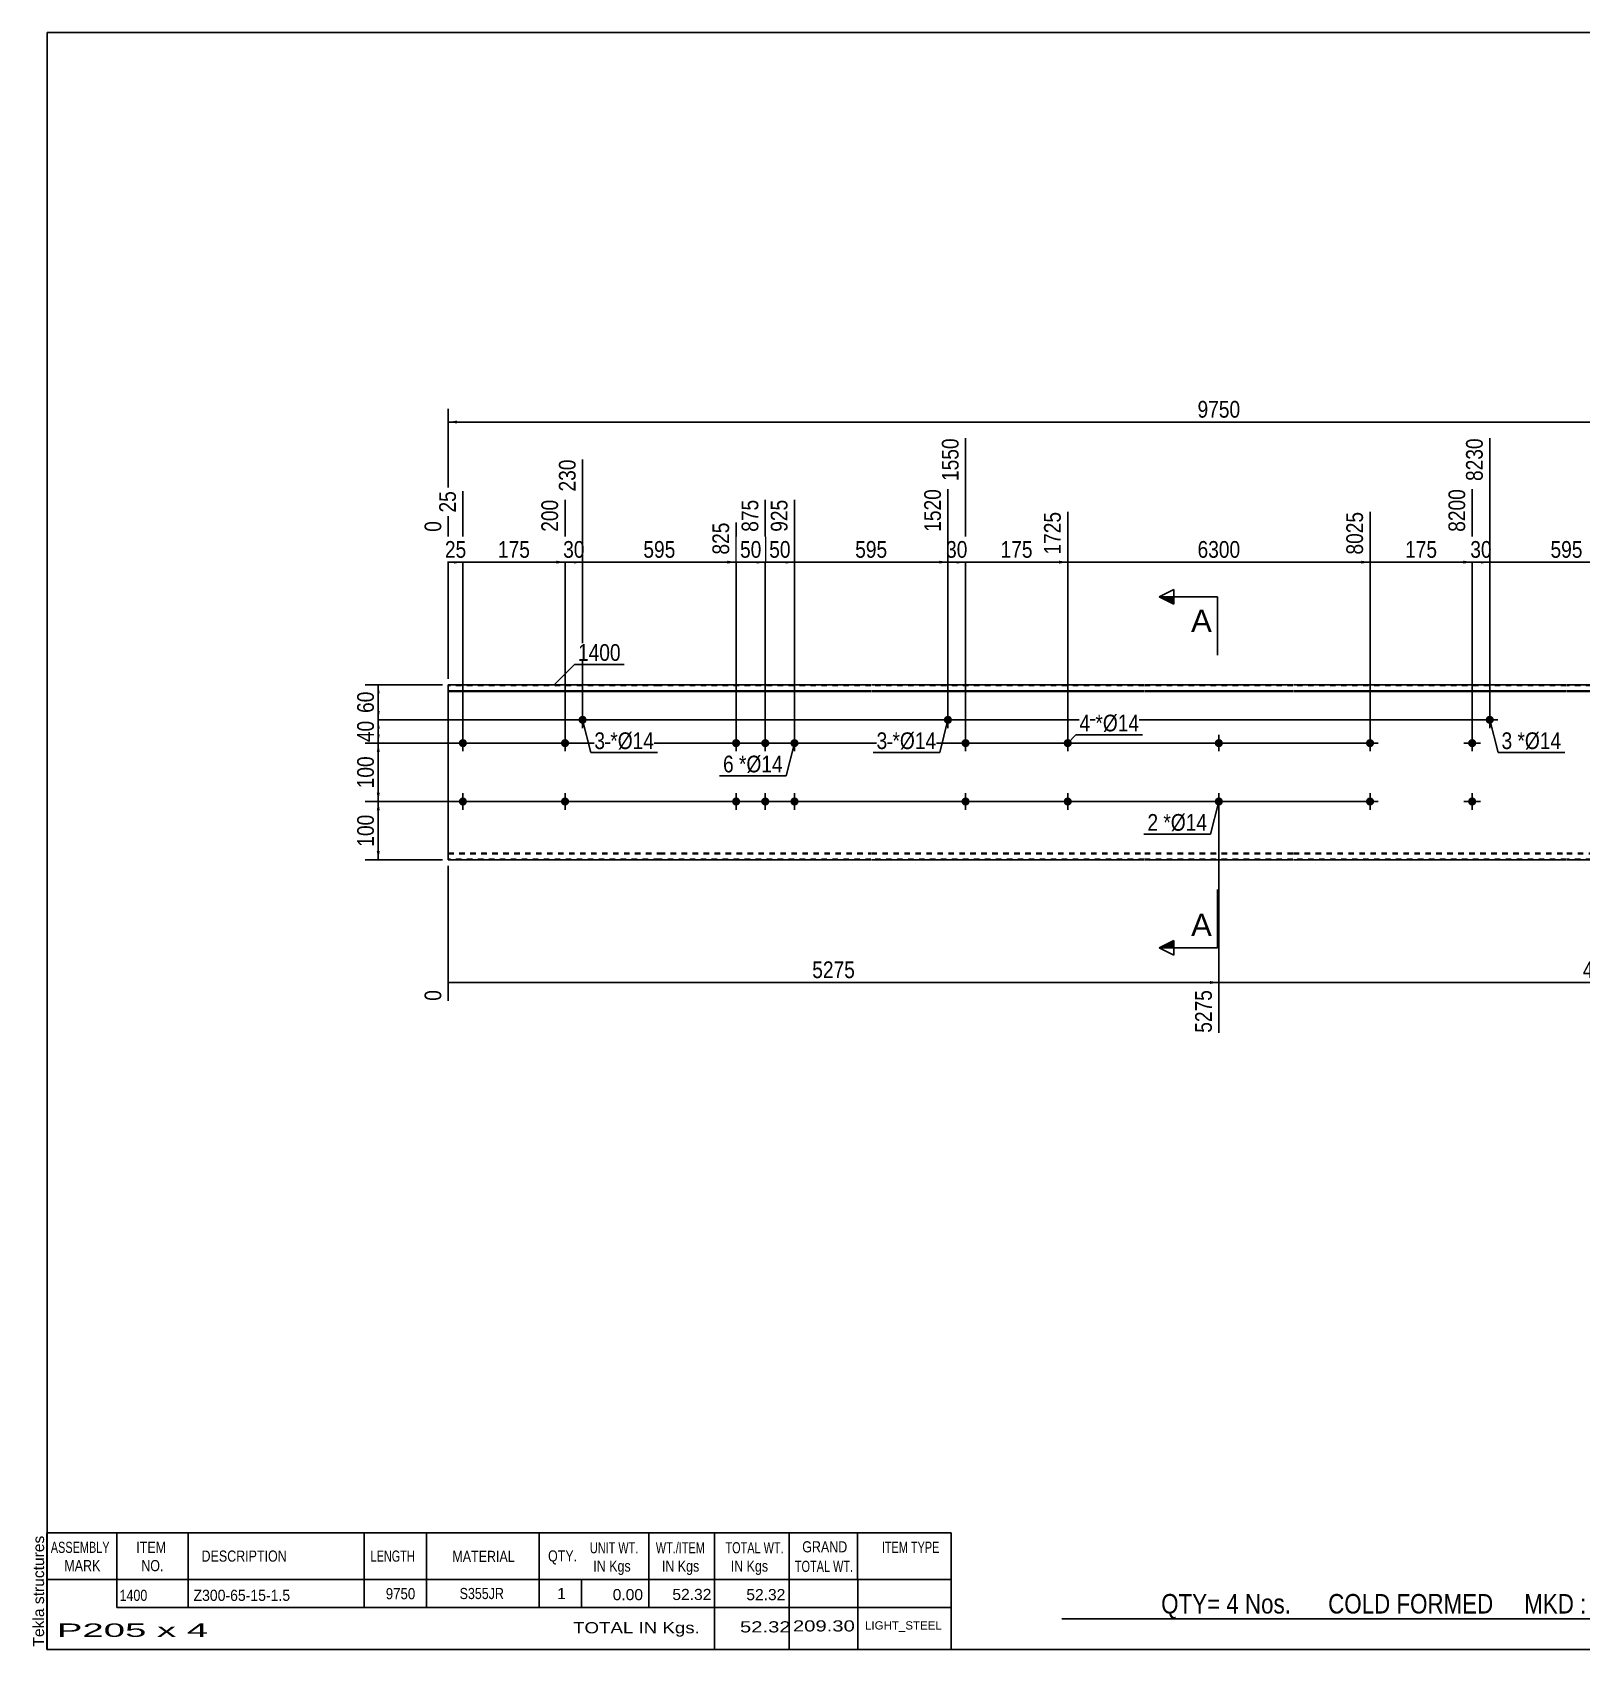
# Model space of a CAD drawing. Header units: millimetres. Extents: x -71 to 331, y -150 to 127.
# Drawn here: x -71.3 to 194.2, y -150.3 to 126.8 of the extents above; entities that cross this region are included whole.
import ezdxf

# ---------------------------------------------------------------- set-up
doc = ezdxf.new("R2010")
doc.units = ezdxf.units.MM
doc.linetypes.add('DXK_LINE_DOT1', pattern=[1.8814, 0.9407, -0.9407])
doc.styles.add('Arial', font='ARIAL.TTF', dxfattribs={"height": 0.2})
doc.styles.add('Arial Narrow', font='ARIALN.TTF', dxfattribs={"height": 0.2})

# ---------------------------------------------------------------- blocks, each defined once
blk = doc.blocks.new('Unknown-629092349-2026')
at = {"color": 5, "linetype": 'Continuous'}
for p, q in [((331.25, 126.75), (-68.75, 126.75)), ((-68.75, 126.75), (-68.75, -150.25)), ((331.25, -150.25), (331.25, 126.75)), ((-68.75, -150.25), (331.25, -150.25))]:
    blk.add_line(p, q, dxfattribs=at)
at = {"color": 174, "linetype": 'Continuous', "style": 'Arial'}
blk.add_text('Tekla structures', height=1.9102, rotation=90, dxfattribs=at).set_placement((-69.25, -149.75))
blk = doc.blocks.new('Bolt-629092349-1223 - 1203')
at = {"linetype": 'Continuous'}
blk.add_hatch(color=3, dxfattribs=at).paths.add_polyline_path([(84.9, 8.99, -1), (86.3, 8.99, -1)])
at = {"color": 3, "linetype": 'Continuous'}
for p, q in [((84.2, 8.99), (87, 8.99)), ((85.6, 7.59), (85.6, 10.39))]:
    blk.add_line(p, q, dxfattribs=at)
blk = doc.blocks.new('Part-629092349-1218 - 1203')
at = {"color": 2, "linetype": 'Continuous'}
for p, q in [((0, -15), (0, 15)), ((36.11, 15), (0, 15)), ((0, 13.94), (36.11, 13.94)), ((72.4, 15), (36.21, 15)), ((36.21, 13.94), (72.4, 13.94)), ((119.21, 15), (72.5, 15)), ((72.5, 13.94), (119.21, 13.94)), ((144.71, 15), (119.31, 15)), ((119.31, 13.94), (144.71, 13.94)), ((191.52, 15), (144.81, 15)), ((144.81, 13.94), (191.52, 13.94)), ((227.81, 15), (191.62, 15)), ((191.62, 13.94), (227.81, 13.94)), ((264.03, 15), (227.91, 15)), ((227.91, 13.94), (264.03, 13.94)), ((264.03, 15), (264.03, -15)), ((0, 13.83), (36.11, 13.83)), ((36.21, 13.83), (72.4, 13.83)), ((72.5, 13.83), (119.21, 13.83)), ((119.31, 13.83), (144.71, 13.83)), ((144.81, 13.83), (191.52, 13.83)), ((191.62, 13.83), (227.81, 13.83)), ((227.91, 13.83), (264.03, 13.83)), ((36.11, -15), (0, -15)), ((72.4, -15), (36.21, -15)), ((119.21, -15), (72.5, -15)), ((144.71, -15), (119.31, -15)), ((191.52, -15), (144.81, -15)), ((227.81, -15), (191.62, -15)), ((264.03, -15), (227.91, -15))]:
    blk.add_line(p, q, dxfattribs=at)
at = {"color": 7, "linetype": 'DXK_LINE_DOT1'}
for p, q in [((36.11, 14.85), (0, 14.85)), ((72.4, 14.85), (36.21, 14.85)), ((119.21, 14.85), (72.5, 14.85)), ((144.71, 14.85), (119.31, 14.85)), ((191.52, 14.85), (144.81, 14.85)), ((227.81, 14.85), (191.62, 14.85)), ((264.03, 14.85), (227.91, 14.85)), ((0, -13.83), (36.11, -13.83)), ((36.21, -13.83), (72.4, -13.83)), ((72.5, -13.83), (119.21, -13.83)), ((119.31, -13.83), (144.71, -13.83)), ((144.81, -13.83), (191.52, -13.83)), ((191.62, -13.83), (227.81, -13.83)), ((227.91, -13.83), (264.03, -13.83)), ((0, -13.94), (36.11, -13.94)), ((36.11, -14.85), (0, -14.85)), ((36.21, -13.94), (72.4, -13.94)), ((72.4, -14.85), (36.21, -14.85)), ((72.5, -13.94), (119.21, -13.94)), ((119.21, -14.85), (72.5, -14.85)), ((119.31, -13.94), (144.71, -13.94)), ((144.71, -14.85), (119.31, -14.85)), ((144.81, -13.94), (191.52, -13.94)), ((191.52, -14.85), (144.81, -14.85)), ((191.62, -13.94), (227.81, -13.94)), ((227.81, -14.85), (191.62, -14.85)), ((227.91, -13.94), (264.03, -13.94)), ((264.03, -14.85), (227.91, -14.85))]:
    blk.add_line(p, q, dxfattribs=at)
blk = doc.blocks.new('Bolt-629092349-1219 - 1203')
at = {"linetype": 'Continuous'}
for points in [[(48.61, 5, -1), (50.01, 5, -1)], [(53.61, 5, -1), (55.01, 5, -1)], [(58.61, 5, -1), (60.01, 5, -1)], [(48.61, -5, -1), (50.01, -5, -1)], [(53.61, -5, -1), (55.01, -5, -1)], [(58.61, -5, -1), (60.01, -5, -1)]]:
    blk.add_hatch(color=3, dxfattribs=at).paths.add_polyline_path(points)
at = {"color": 3, "linetype": 'Continuous'}
for p, q in [((49.31, 3.6), (49.31, 6.4)), ((54.31, 3.6), (54.31, 6.4)), ((59.31, 3.6), (59.31, 6.4)), ((47.91, 5), (50.71, 5)), ((52.91, 5), (55.71, 5)), ((57.91, 5), (60.71, 5)), ((47.91, -5), (50.71, -5)), ((49.31, -6.4), (49.31, -3.6)), ((52.91, -5), (55.71, -5)), ((54.31, -6.4), (54.31, -3.6)), ((57.91, -5), (60.71, -5)), ((59.31, -6.4), (59.31, -3.6))]:
    blk.add_line(p, q, dxfattribs=at)
blk = doc.blocks.new('Bolt-629092349-1220 - 1203')
at = {"linetype": 'Continuous'}
blk.add_hatch(color=3, dxfattribs=at).paths.add_polyline_path([(22.31, 8.99, -1), (23.71, 8.99, -1)])
at = {"color": 3, "linetype": 'Continuous'}
for p, q in [((21.61, 8.99), (24.41, 8.99)), ((23.01, 7.59), (23.01, 10.39))]:
    blk.add_line(p, q, dxfattribs=at)
blk = doc.blocks.new('Bolt-629092349-1221 - 1203')
at = {"linetype": 'Continuous'}
blk.add_hatch(color=3, dxfattribs=at).paths.add_polyline_path([(19.3, 5, -1), (20.7, 5, -1)])
at = {"color": 3, "linetype": 'Continuous'}
for p, q in [((20, 3.6), (20, 6.4)), ((18.6, 5), (21.4, 5))]:
    blk.add_line(p, q, dxfattribs=at)
blk = doc.blocks.new('Bolt-629092349-1222 - 1203')
at = {"linetype": 'Continuous'}
blk.add_hatch(color=3, dxfattribs=at).paths.add_polyline_path([(20.7, -5, -1), (19.3, -5, -1)])
at = {"color": 3, "linetype": 'Continuous'}
for p, q in [((21.4, -5), (18.6, -5)), ((20, -3.6), (20, -6.4))]:
    blk.add_line(p, q, dxfattribs=at)
blk = doc.blocks.new('Bolt-629092349-1224 - 1203')
at = {"linetype": 'Continuous'}
blk.add_hatch(color=3, dxfattribs=at).paths.add_polyline_path([(87.92, 5, -1), (89.32, 5, -1)])
at = {"color": 3, "linetype": 'Continuous'}
for p, q in [((88.62, 3.6), (88.62, 6.4)), ((87.22, 5), (90.02, 5))]:
    blk.add_line(p, q, dxfattribs=at)
blk = doc.blocks.new('Bolt-629092349-1225 - 1203')
at = {"linetype": 'Continuous'}
blk.add_hatch(color=3, dxfattribs=at).paths.add_polyline_path([(89.32, -5, -1), (87.92, -5, -1)])
at = {"color": 3, "linetype": 'Continuous'}
for p, q in [((90.02, -5), (87.22, -5)), ((88.62, -3.6), (88.62, -6.4))]:
    blk.add_line(p, q, dxfattribs=at)
blk = doc.blocks.new('Bolt-629092349-1226 - 1203')
at = {"linetype": 'Continuous'}
for points in [[(1.8, 5, -1), (3.2, 5, -1)], [(105.42, 5, -1), (106.82, 5, -1)]]:
    blk.add_hatch(color=3, dxfattribs=at).paths.add_polyline_path(points)
at = {"color": 3, "linetype": 'Continuous'}
for p, q in [((2.5, 3.6), (2.5, 6.4)), ((106.12, 3.6), (106.12, 6.4)), ((3.9, 5), (1.1, 5)), ((107.52, 5), (104.72, 5))]:
    blk.add_line(p, q, dxfattribs=at)
blk = doc.blocks.new('Bolt-629092349-1227 - 1203')
at = {"linetype": 'Continuous'}
for points in [[(1.8, -5, -1), (3.2, -5, -1)], [(105.42, -5, -1), (106.82, -5, -1)]]:
    blk.add_hatch(color=3, dxfattribs=at).paths.add_polyline_path(points)
at = {"color": 3, "linetype": 'Continuous'}
for p, q in [((3.9, -5), (1.1, -5)), ((2.5, -6.4), (2.5, -3.6)), ((107.52, -5), (104.72, -5)), ((106.12, -6.4), (106.12, -3.6))]:
    blk.add_line(p, q, dxfattribs=at)
blk = doc.blocks.new('Bolt-629092349-1229 - 1203')
at = {"linetype": 'Continuous'}
blk.add_hatch(color=3, dxfattribs=at).paths.add_polyline_path([(177.72, 8.99, -1), (179.12, 8.99, -1)])
at = {"color": 3, "linetype": 'Continuous'}
for p, q in [((177.02, 8.99), (179.82, 8.99)), ((178.42, 7.59), (178.42, 10.39))]:
    blk.add_line(p, q, dxfattribs=at)
blk = doc.blocks.new('Bolt-629092349-1230 - 1203')
at = {"linetype": 'Continuous'}
blk.add_hatch(color=3, dxfattribs=at).paths.add_polyline_path([(174.71, 5, -1), (176.11, 5, -1)])
at = {"color": 3, "linetype": 'Continuous'}
for p, q in [((175.41, 3.6), (175.41, 6.4)), ((174.01, 5), (176.81, 5))]:
    blk.add_line(p, q, dxfattribs=at)
blk = doc.blocks.new('Bolt-629092349-1231 - 1203')
at = {"linetype": 'Continuous'}
blk.add_hatch(color=3, dxfattribs=at).paths.add_polyline_path([(176.11, -5, -1), (174.71, -5, -1)])
at = {"color": 3, "linetype": 'Continuous'}
for p, q in [((176.81, -5), (174.01, -5)), ((175.41, -3.6), (175.41, -6.4))]:
    blk.add_line(p, q, dxfattribs=at)
blk = doc.blocks.new('Bolt-629092349-1235 - 1203')
at = {"linetype": 'Continuous'}
for points in [[(157.21, 5, -1), (158.61, 5, -1)], [(260.83, 5, -1), (262.23, 5, -1)]]:
    blk.add_hatch(color=3, dxfattribs=at).paths.add_polyline_path(points)
at = {"color": 3, "linetype": 'Continuous'}
for p, q in [((157.91, 3.6), (157.91, 6.4)), ((261.53, 3.6), (261.53, 6.4)), ((159.31, 5), (156.51, 5)), ((262.93, 5), (260.13, 5))]:
    blk.add_line(p, q, dxfattribs=at)
blk = doc.blocks.new('Bolt-629092349-1236 - 1203')
at = {"linetype": 'Continuous'}
for points in [[(157.21, -5, -1), (158.61, -5, -1)], [(260.83, -5, -1), (262.23, -5, -1)]]:
    blk.add_hatch(color=3, dxfattribs=at).paths.add_polyline_path(points)
at = {"color": 3, "linetype": 'Continuous'}
for p, q in [((159.31, -5), (156.51, -5)), ((157.91, -6.4), (157.91, -3.6)), ((262.93, -5), (260.13, -5)), ((261.53, -6.4), (261.53, -3.6))]:
    blk.add_line(p, q, dxfattribs=at)
blk = doc.blocks.new('Bolt-629092349-1237 - 1203')
at = {"linetype": 'Continuous'}
for points in [[(132.71, 5, -1), (131.31, 5, -1)], [(132.71, -5, -1), (131.31, -5, -1)]]:
    blk.add_hatch(color=3, dxfattribs=at).paths.add_polyline_path(points)
at = {"color": 3, "linetype": 'Continuous'}
for p, q in [((132.01, 6.4), (132.01, 3.6)), ((133.41, 5), (130.61, 5)), ((133.41, -5), (130.61, -5)), ((132.01, -3.6), (132.01, -6.4))]:
    blk.add_line(p, q, dxfattribs=at)
blk = doc.blocks.new('StraightDimension-629092349-1289 - 1203')
at = {"linetype": 'Continuous'}
blk.add_hatch(color=7, dxfattribs=at).paths.add_polyline_path([(57.81, 36.25), (59.31, 36), (57.81, 35.75)])
at = {"color": 7, "linetype": 'Continuous'}
for p, q in [((54.31, 6), (54.31, 46.68)), ((59.31, 6), (59.31, 46.68)), ((54.31, 36), (59.31, 36))]:
    blk.add_line(p, q, dxfattribs=at)
at = {"color": 0}
blk.add_wipeout([(59.24, 36.15), (59.24, 40.35), (54.38, 40.35), (54.38, 36.15)], dxfattribs=at)
at = {"color": 0, "linetype": 'Continuous'}
blk.add_wipeout([(58.71, 47.28), (54.51, 47.28), (54.51, 40.6), (58.71, 40.6)], dxfattribs=at)
at = {"color": 3, "linetype": 'Continuous', "style": 'Arial Narrow'}
blk.add_text('925', height=2.863, rotation=90.0002, dxfattribs=at).set_placement((58.11, 41.2))
at = {"color": 3, "style": 'Arial Narrow'}
blk.add_text('50', height=2.863, dxfattribs=at).set_placement((54.98, 36.75))
blk = doc.blocks.new('StraightDimension-629092349-1284 - 1203')
at = {"linetype": 'Continuous'}
blk.add_hatch(color=7, dxfattribs=at).paths.add_polyline_path([(173.91, 36.25), (175.41, 36), (173.91, 35.75)])
at = {"color": 7, "linetype": 'Continuous'}
for p, q in [((175.41, 6), (175.41, 48.51)), ((157.91, 6), (157.91, 44.61)), ((157.91, 36), (175.41, 36))]:
    blk.add_line(p, q, dxfattribs=at)
at = {"color": 0}
blk.add_wipeout([(170, 36.15), (170, 40.35), (163.32, 40.35), (163.32, 36.15)], dxfattribs=at)
at = {"color": 0, "linetype": 'Continuous'}
blk.add_wipeout([(174.81, 49.11), (170.61, 49.11), (170.61, 40.6), (174.81, 40.6)], dxfattribs=at)
at = {"color": 3, "linetype": 'Continuous', "style": 'Arial Narrow'}
blk.add_text('8200', height=2.863, rotation=90.0002, dxfattribs=at).set_placement((174.21, 41.2))
at = {"color": 3, "style": 'Arial Narrow'}
blk.add_text('175', height=2.863, dxfattribs=at).set_placement((163.92, 36.75))
blk = doc.blocks.new('StraightDimension-629092349-1411 - 1203')
at = {"linetype": 'Continuous'}
for points in [[(1.5, 59.75), (0, 60), (1.5, 60.25)], [(262.53, 60.25), (264.03, 60), (262.53, 59.75)]]:
    blk.add_hatch(color=7, dxfattribs=at).paths.add_polyline_path(points)
at = {"color": 7, "linetype": 'Continuous'}
for p, q in [((0, 16), (0, 62.25)), ((264.03, 16), (264.03, 62.25)), ((0, 60), (264.03, 60))]:
    blk.add_line(p, q, dxfattribs=at)
at = {"color": 0}
blk.add_wipeout([(136.27, 60.15), (136.27, 64.35), (127.76, 64.35), (127.76, 60.15)], dxfattribs=at)
at = {"color": 3, "style": 'Arial Narrow'}
blk.add_text('9750', height=2.863, dxfattribs=at).set_placement((128.36, 60.75))
blk = doc.blocks.new('StraightDimension-629092349-1283 - 1203')
at = {"linetype": 'Continuous'}
blk.add_hatch(color=7, dxfattribs=at).paths.add_polyline_path([(176.92, 36.25), (178.42, 36), (176.92, 35.75)])
at = {"color": 7, "linetype": 'Continuous'}
for p, q in [((178.42, 9.99), (178.42, 57.21)), ((175.41, 6), (175.41, 48.51)), ((175.41, 36), (178.42, 36))]:
    blk.add_line(p, q, dxfattribs=at)
at = {"color": 0, "linetype": 'Continuous'}
blk.add_wipeout([(177.82, 57.81), (173.62, 57.81), (173.62, 49.3), (177.82, 49.3)], dxfattribs=at)
at = {"color": 0}
blk.add_wipeout([(179.34, 36.15), (179.34, 40.35), (174.49, 40.35), (174.49, 36.15)], dxfattribs=at)
at = {"color": 3, "linetype": 'Continuous', "style": 'Arial Narrow'}
blk.add_text('8230', height=2.863, rotation=90.0002, dxfattribs=at).set_placement((177.22, 49.9))
at = {"color": 3, "style": 'Arial Narrow'}
blk.add_text('30', height=2.863, dxfattribs=at).set_placement((175.09, 36.75))
blk = doc.blocks.new('StraightDimension-629092349-1293 - 1203')
at = {"linetype": 'Continuous'}
blk.add_hatch(color=7, dxfattribs=at).paths.add_polyline_path([(18.5, 36.25), (20, 36), (18.5, 35.75)])
at = {"color": 7, "linetype": 'Continuous'}
for p, q in [((2.5, 6), (2.5, 48.16)), ((20, 6), (20, 46.68)), ((2.5, 36), (20, 36))]:
    blk.add_line(p, q, dxfattribs=at)
at = {"color": 0}
blk.add_wipeout([(14.59, 36.15), (14.59, 40.35), (7.91, 40.35), (7.91, 36.15)], dxfattribs=at)
at = {"color": 0, "linetype": 'Continuous'}
blk.add_wipeout([(19.4, 47.28), (15.2, 47.28), (15.2, 40.6), (19.4, 40.6)], dxfattribs=at)
at = {"color": 3, "linetype": 'Continuous', "style": 'Arial Narrow'}
blk.add_text('200', height=2.863, rotation=90.0002, dxfattribs=at).set_placement((18.8, 41.2))
at = {"color": 3, "style": 'Arial Narrow'}
blk.add_text('175', height=2.863, dxfattribs=at).set_placement((8.51, 36.75))
blk = doc.blocks.new('StraightDimension-629092349-1282 - 1203')
at = {"linetype": 'Continuous'}
blk.add_hatch(color=7, dxfattribs=at).paths.add_polyline_path([(203.22, 36.25), (204.72, 36), (203.22, 35.75)])
at = {"color": 7, "linetype": 'Continuous'}
for p, q in [((178.42, 9.99), (178.42, 57.21)), ((204.72, 6), (204.72, 44.61)), ((178.42, 36), (204.72, 36))]:
    blk.add_line(p, q, dxfattribs=at)
at = {"color": 0, "linetype": 'Continuous'}
blk.add_wipeout([(204.12, 45.21), (199.92, 45.21), (199.92, 36.7), (204.12, 36.7)], dxfattribs=at)
at = {"color": 0}
blk.add_wipeout([(194.91, 36.15), (194.91, 40.35), (188.23, 40.35), (188.23, 36.15)], dxfattribs=at)
at = {"color": 3, "linetype": 'Continuous', "style": 'Arial Narrow'}
blk.add_text('8825', height=2.863, rotation=90.0002, dxfattribs=at).set_placement((203.52, 37.3))
at = {"color": 3, "style": 'Arial Narrow'}
blk.add_text('595', height=2.863, dxfattribs=at).set_placement((188.83, 36.75))
blk = doc.blocks.new('StraightDimension-629092349-1292 - 1203')
at = {"linetype": 'Continuous'}
blk.add_hatch(color=7, dxfattribs=at).paths.add_polyline_path([(21.51, 36.25), (23.01, 36), (21.51, 35.75)])
at = {"color": 7, "linetype": 'Continuous'}
for p, q in [((23.01, 9.99), (23.01, 53.58)), ((20, 6), (20, 46.68)), ((20, 36), (23.01, 36))]:
    blk.add_line(p, q, dxfattribs=at)
at = {"color": 0, "linetype": 'Continuous'}
blk.add_wipeout([(22.41, 54.18), (18.21, 54.18), (18.21, 47.5), (22.41, 47.5)], dxfattribs=at)
at = {"color": 0}
blk.add_wipeout([(23.94, 36.15), (23.94, 40.35), (19.08, 40.35), (19.08, 36.15)], dxfattribs=at)
at = {"color": 3, "linetype": 'Continuous', "style": 'Arial Narrow'}
blk.add_text('230', height=2.863, rotation=90.0002, dxfattribs=at).set_placement((21.81, 48.1))
at = {"color": 3, "style": 'Arial Narrow'}
blk.add_text('30', height=2.863, dxfattribs=at).set_placement((19.68, 36.75))
blk = doc.blocks.new('StraightDimension-629092349-1291 - 1203')
at = {"linetype": 'Continuous'}
blk.add_hatch(color=7, dxfattribs=at).paths.add_polyline_path([(47.81, 36.25), (49.31, 36), (47.81, 35.75)])
at = {"color": 7, "linetype": 'Continuous'}
for p, q in [((23.01, 9.99), (23.01, 53.58)), ((49.31, 6), (49.31, 42.78)), ((23.01, 36), (49.31, 36))]:
    blk.add_line(p, q, dxfattribs=at)
at = {"color": 0, "linetype": 'Continuous'}
blk.add_wipeout([(48.71, 43.38), (44.51, 43.38), (44.51, 36.7), (48.71, 36.7)], dxfattribs=at)
at = {"color": 0}
blk.add_wipeout([(39.5, 36.15), (39.5, 40.35), (32.82, 40.35), (32.82, 36.15)], dxfattribs=at)
at = {"color": 3, "linetype": 'Continuous', "style": 'Arial Narrow'}
blk.add_text('825', height=2.863, rotation=90.0002, dxfattribs=at).set_placement((48.11, 37.3))
at = {"color": 3, "style": 'Arial Narrow'}
blk.add_text('595', height=2.863, dxfattribs=at).set_placement((33.42, 36.75))
blk = doc.blocks.new('StraightDimension-629092349-1286 - 1203')
at = {"linetype": 'Continuous'}
blk.add_hatch(color=7, dxfattribs=at).paths.add_polyline_path([(104.62, 36.25), (106.12, 36), (104.62, 35.75)])
at = {"color": 7, "linetype": 'Continuous'}
for p, q in [((88.62, 6), (88.62, 57.21)), ((106.12, 6), (106.12, 44.61)), ((88.62, 36), (106.12, 36))]:
    blk.add_line(p, q, dxfattribs=at)
at = {"color": 0}
blk.add_wipeout([(100.71, 36.15), (100.71, 40.35), (94.02, 40.35), (94.02, 36.15)], dxfattribs=at)
at = {"color": 0, "linetype": 'Continuous'}
blk.add_wipeout([(105.52, 45.21), (101.32, 45.21), (101.32, 36.7), (105.52, 36.7)], dxfattribs=at)
at = {"color": 3, "linetype": 'Continuous', "style": 'Arial Narrow'}
blk.add_text('1725', height=2.863, rotation=90.0002, dxfattribs=at).set_placement((104.92, 37.3))
at = {"color": 3, "style": 'Arial Narrow'}
blk.add_text('175', height=2.863, dxfattribs=at).set_placement((94.62, 36.75))
blk = doc.blocks.new('StraightDimension-629092349-1290 - 1203')
at = {"linetype": 'Continuous'}
blk.add_hatch(color=7, dxfattribs=at).paths.add_polyline_path([(52.81, 36.25), (54.31, 36), (52.81, 35.75)])
at = {"color": 7, "linetype": 'Continuous'}
for p, q in [((54.31, 6), (54.31, 46.68)), ((49.31, 6), (49.31, 42.78)), ((49.31, 36), (54.31, 36))]:
    blk.add_line(p, q, dxfattribs=at)
at = {"color": 0}
blk.add_wipeout([(54.24, 36.15), (54.24, 40.35), (49.38, 40.35), (49.38, 36.15)], dxfattribs=at)
at = {"color": 0, "linetype": 'Continuous'}
blk.add_wipeout([(53.71, 47.28), (49.51, 47.28), (49.51, 40.6), (53.71, 40.6)], dxfattribs=at)
at = {"color": 3, "linetype": 'Continuous', "style": 'Arial Narrow'}
blk.add_text('875', height=2.863, rotation=90.0002, dxfattribs=at).set_placement((53.11, 41.2))
at = {"color": 3, "style": 'Arial Narrow'}
blk.add_text('50', height=2.863, dxfattribs=at).set_placement((49.98, 36.75))
blk = doc.blocks.new('StraightDimension-629092349-1369 - 1203')
at = {"linetype": 'Continuous'}
blk.add_hatch(color=7, dxfattribs=at).paths.add_polyline_path([(262.53, -35.75), (264.03, -36), (262.53, -36.25)])
at = {"color": 7, "linetype": 'Continuous'}
for p, q in [((132.01, -6), (132.01, -44.61)), ((264.03, -16), (264.03, -44.61)), ((132.01, -36), (264.03, -36))]:
    blk.add_line(p, q, dxfattribs=at)
at = {"color": 0}
blk.add_wipeout([(202.28, -35.85), (202.28, -31.65), (193.76, -31.65), (193.76, -35.85)], dxfattribs=at)
at = {"color": 0, "linetype": 'Continuous'}
blk.add_wipeout([(263.43, -36.7), (259.23, -36.7), (259.23, -45.21), (263.43, -45.21)], dxfattribs=at)
at = {"color": 3, "style": 'Arial Narrow'}
blk.add_text('4475', height=2.863, dxfattribs=at).set_placement((194.36, -35.25))
at = {"color": 3, "linetype": 'Continuous', "style": 'Arial Narrow'}
blk.add_text('9750', height=2.863, rotation=90.0002, dxfattribs=at).set_placement((262.83, -44.61))
blk = doc.blocks.new('StraightDimension-629092349-1294 - 1203')
at = {"linetype": 'Continuous'}
blk.add_hatch(color=7, dxfattribs=at).paths.add_polyline_path([(1, 36.25), (2.5, 36), (1, 35.75)])
at = {"color": 7, "linetype": 'Continuous'}
for p, q in [((2.5, 6), (2.5, 48.16)), ((0, 16), (0, 43.03)), ((0, 36), (2.5, 36))]:
    blk.add_line(p, q, dxfattribs=at)
at = {"color": 0, "linetype": 'Continuous'}
blk.add_wipeout([(1.9, 48.76), (-2.3, 48.76), (-2.3, 43.9), (1.9, 43.9)], dxfattribs=at)
at = {"color": 0}
blk.add_wipeout([(3.68, 36.15), (3.68, 40.35), (-1.18, 40.35), (-1.18, 36.15)], dxfattribs=at)
at = {"color": 0, "linetype": 'Continuous'}
blk.add_wipeout([(-0.6, 43.63), (-4.8, 43.63), (-4.8, 40.6), (-0.6, 40.6)], dxfattribs=at)
at = {"color": 3, "linetype": 'Continuous', "style": 'Arial Narrow'}
for s, height, p in [('25', 2.863, (1.3, 44.5)), ('0', 2.86, (-1.2, 41.2))]:
    blk.add_text(s, height=height, rotation=90.0002, dxfattribs=at).set_placement(p)
at = {"color": 3, "style": 'Arial Narrow'}
blk.add_text('25', height=2.863, dxfattribs=at).set_placement((-0.58, 36.75))
blk = doc.blocks.new('StraightDimension-629092349-1285 - 1203')
at = {"linetype": 'Continuous'}
blk.add_hatch(color=7, dxfattribs=at).paths.add_polyline_path([(156.41, 36.25), (157.91, 36), (156.41, 35.75)])
at = {"color": 7, "linetype": 'Continuous'}
for p, q in [((106.12, 6), (106.12, 44.61)), ((157.91, 6), (157.91, 44.61)), ((106.12, 36), (157.91, 36))]:
    blk.add_line(p, q, dxfattribs=at)
at = {"color": 0, "linetype": 'Continuous'}
blk.add_wipeout([(157.31, 45.21), (153.11, 45.21), (153.11, 36.7), (157.31, 36.7)], dxfattribs=at)
at = {"color": 0}
blk.add_wipeout([(136.27, 36.15), (136.27, 40.35), (127.76, 40.35), (127.76, 36.15)], dxfattribs=at)
at = {"color": 3, "linetype": 'Continuous', "style": 'Arial Narrow'}
blk.add_text('8025', height=2.863, rotation=90.0002, dxfattribs=at).set_placement((156.71, 37.3))
at = {"color": 3, "style": 'Arial Narrow'}
blk.add_text('6300', height=2.863, dxfattribs=at).set_placement((128.36, 36.75))
blk = doc.blocks.new('StraightDimension-629092349-1287 - 1203')
at = {"linetype": 'Continuous'}
blk.add_hatch(color=7, dxfattribs=at).paths.add_polyline_path([(87.12, 36.25), (88.62, 36), (87.12, 35.75)])
at = {"color": 7, "linetype": 'Continuous'}
for p, q in [((88.62, 6), (88.62, 57.21)), ((85.6, 9.99), (85.6, 48.51)), ((85.6, 36), (88.62, 36))]:
    blk.add_line(p, q, dxfattribs=at)
at = {"color": 0, "linetype": 'Continuous'}
blk.add_wipeout([(88.02, 57.81), (83.82, 57.81), (83.82, 49.3), (88.02, 49.3)], dxfattribs=at)
at = {"color": 0}
blk.add_wipeout([(89.54, 36.15), (89.54, 40.35), (84.68, 40.35), (84.68, 36.15)], dxfattribs=at)
at = {"color": 3, "linetype": 'Continuous', "style": 'Arial Narrow'}
blk.add_text('1550', height=2.863, rotation=90.0002, dxfattribs=at).set_placement((87.42, 49.9))
at = {"color": 3, "style": 'Arial Narrow'}
blk.add_text('30', height=2.863, dxfattribs=at).set_placement((85.28, 36.75))
blk = doc.blocks.new('StraightDimension-629092349-1288 - 1203')
at = {"linetype": 'Continuous'}
blk.add_hatch(color=7, dxfattribs=at).paths.add_polyline_path([(84.1, 36.25), (85.6, 36), (84.1, 35.75)])
at = {"color": 7, "linetype": 'Continuous'}
for p, q in [((85.6, 9.99), (85.6, 48.51)), ((59.31, 6), (59.31, 46.68)), ((59.31, 36), (85.6, 36))]:
    blk.add_line(p, q, dxfattribs=at)
at = {"color": 0, "linetype": 'Continuous'}
blk.add_wipeout([(85, 49.11), (80.8, 49.11), (80.8, 40.6), (85, 40.6)], dxfattribs=at)
at = {"color": 0}
blk.add_wipeout([(75.8, 36.15), (75.8, 40.35), (69.11, 40.35), (69.11, 36.15)], dxfattribs=at)
at = {"color": 3, "linetype": 'Continuous', "style": 'Arial Narrow'}
blk.add_text('1520', height=2.863, rotation=90.0002, dxfattribs=at).set_placement((84.4, 41.2))
at = {"color": 3, "style": 'Arial Narrow'}
blk.add_text('595', height=2.863, dxfattribs=at).set_placement((69.71, 36.75))
blk = doc.blocks.new('StraightDimension-629092349-1370 - 1203')
at = {"linetype": 'Continuous'}
blk.add_hatch(color=7, dxfattribs=at).paths.add_polyline_path([(130.51, -35.75), (132.01, -36), (130.51, -36.25)])
at = {"color": 7, "linetype": 'Continuous'}
for p, q in [((132.01, -6), (132.01, -44.61)), ((0, -16), (0, -39.13)), ((0, -36), (132.01, -36))]:
    blk.add_line(p, q, dxfattribs=at)
at = {"color": 0}
blk.add_wipeout([(70.26, -35.85), (70.26, -31.65), (61.75, -31.65), (61.75, -35.85)], dxfattribs=at)
at = {"color": 0, "linetype": 'Continuous'}
for points in [[(-0.6, -36.7), (-4.8, -36.7), (-4.8, -39.73), (-0.6, -39.73)], [(131.41, -36.7), (127.21, -36.7), (127.21, -45.21), (131.41, -45.21)]]:
    blk.add_wipeout(points, dxfattribs=at)
at = {"color": 3, "style": 'Arial Narrow'}
blk.add_text('5275', height=2.863, dxfattribs=at).set_placement((62.35, -35.25))
at = {"color": 3, "linetype": 'Continuous', "style": 'Arial Narrow'}
for s, height, p in [('0', 2.86, (-1.2, -39.13)), ('5275', 2.863, (130.81, -44.61))]:
    blk.add_text(s, height=height, rotation=90.0002, dxfattribs=at).set_placement(p)
blk = doc.blocks.new('StraightDimension-629092349-1377 - 1203')
at = {"linetype": 'Continuous'}
for points in [[(-12.25, 13.5), (-12, 15), (-11.75, 13.5)], [(-11.75, 10.49), (-12, 8.99), (-12.25, 10.49)]]:
    blk.add_hatch(color=7, dxfattribs=at).paths.add_polyline_path(points)
at = {"color": 7, "linetype": 'Continuous'}
for p, q in [((-1, 15), (-14.25, 15)), ((-12, 8.99), (-12, 15)), ((177.42, 8.99), (-14.25, 8.99))]:
    blk.add_line(p, q, dxfattribs=at)
at = {"color": 0}
blk.add_wipeout([(-12.15, 14.42), (-16.35, 14.42), (-16.35, 9.57), (-12.15, 9.57)], dxfattribs=at)
at = {"color": 3, "style": 'Arial Narrow'}
blk.add_text('60', height=2.863, rotation=90.0002, dxfattribs=at).set_placement((-12.75, 10.17))
blk = doc.blocks.new('StraightDimension-629092349-1378 - 1203')
at = {"linetype": 'Continuous'}
for points in [[(-12.25, 7.49), (-12, 8.99), (-11.75, 7.49)], [(-11.75, 6.5), (-12, 5), (-12.25, 6.5)]]:
    blk.add_hatch(color=7, dxfattribs=at).paths.add_polyline_path(points)
at = {"color": 7, "linetype": 'Continuous'}
for p, q in [((177.42, 8.99), (-14.25, 8.99)), ((-12, 5), (-12, 8.99)), ((156.91, 5), (-14.25, 5))]:
    blk.add_line(p, q, dxfattribs=at)
at = {"color": 0}
blk.add_wipeout([(-12.15, 9.42), (-16.35, 9.42), (-16.35, 4.57), (-12.15, 4.57)], dxfattribs=at)
at = {"color": 3, "style": 'Arial Narrow'}
blk.add_text('40', height=2.863, rotation=90.0002, dxfattribs=at).set_placement((-12.75, 5.17))
blk = doc.blocks.new('StraightDimension-629092349-1379 - 1203')
at = {"linetype": 'Continuous'}
for points in [[(-12.25, 3.5), (-12, 5), (-11.75, 3.5)], [(-11.75, -3.5), (-12, -5), (-12.25, -3.5)]]:
    blk.add_hatch(color=7, dxfattribs=at).paths.add_polyline_path(points)
at = {"color": 7, "linetype": 'Continuous'}
for p, q in [((156.91, 5), (-14.25, 5)), ((-12, -5), (-12, 5)), ((156.91, -5), (-14.25, -5))]:
    blk.add_line(p, q, dxfattribs=at)
at = {"color": 0}
blk.add_wipeout([(-12.15, 3.34), (-16.35, 3.34), (-16.35, -3.34), (-12.15, -3.34)], dxfattribs=at)
at = {"color": 3, "style": 'Arial Narrow'}
blk.add_text('100', height=2.863, rotation=90.0002, dxfattribs=at).set_placement((-12.75, -2.74))
blk = doc.blocks.new('StraightDimension-629092349-1380 - 1203')
at = {"linetype": 'Continuous'}
for points in [[(-12.25, -6.5), (-12, -5), (-11.75, -6.5)], [(-11.75, -13.5), (-12, -15), (-12.25, -13.5)]]:
    blk.add_hatch(color=7, dxfattribs=at).paths.add_polyline_path(points)
at = {"color": 7, "linetype": 'Continuous'}
for p, q in [((156.91, -5), (-14.25, -5)), ((-12, -15), (-12, -5)), ((-1, -15), (-14.25, -15))]:
    blk.add_line(p, q, dxfattribs=at)
at = {"color": 0}
blk.add_wipeout([(-12.15, -6.66), (-16.35, -6.66), (-16.35, -13.34), (-12.15, -13.34)], dxfattribs=at)
at = {"color": 3, "style": 'Arial Narrow'}
blk.add_text('100', height=2.863, rotation=90.0002, dxfattribs=at).set_placement((-12.75, -12.74))
blk = doc.blocks.new('CBS_BOM-629092349-2103')
at = {"color": 7, "linetype": 'Continuous'}
for p, q in [((-68.78, -138.28), (-68.78, -130.28)), ((-68.78, -130.28), (86.14, -130.28)), ((-56.78, -138.28), (-56.78, -130.28)), ((-44.59, -138.28), (-44.59, -130.28)), ((-14.43, -138.28), (-14.43, -130.28)), ((-3.75, -138.28), (-3.75, -130.28)), ((15.57, -138.28), (15.57, -130.28)), ((34.37, -138.28), (34.37, -130.28)), ((45.58, -138.28), (45.58, -130.28)), ((58.37, -138.28), (58.37, -130.28)), ((70.12, -138.28), (70.12, -130.28)), ((86.14, -130.29), (86.14, -138.27)), ((-68.78, -138.28), (86.14, -138.28)), ((-68.78, -143.08), (-68.78, -138.28)), ((-56.78, -143.08), (-56.78, -138.28)), ((-44.59, -143.08), (-44.59, -138.28)), ((-14.43, -143.08), (-14.43, -138.28)), ((-3.75, -143.08), (-3.75, -138.28)), ((15.57, -143.08), (15.57, -138.28)), ((22.83, -143.08), (22.83, -138.28)), ((34.37, -143.08), (34.37, -138.28)), ((45.58, -143.08), (45.58, -138.28)), ((58.37, -143.08), (58.37, -138.28)), ((70.14, -143.08), (70.14, -138.28)), ((86.14, -138.28), (86.14, -143.08)), ((-68.78, -150.28), (-68.78, -143.1)), ((-56.78, -143.08), (86.14, -143.08)), ((45.58, -150.28), (45.58, -143.1)), ((58.37, -150.28), (58.37, -143.1)), ((70.18, -150.28), (70.18, -143.1)), ((86.14, -143.08), (86.14, -150.28)), ((-68.78, -150.28), (86.14, -150.28))]:
    blk.add_line(p, q, dxfattribs=at)
at = {"color": 3, "linetype": 'Continuous', "style": 'Arial'}
for s, height, width, p in [('ASSEMBLY', 1.91, 0.7, (-68.1, -133.71)), ('ITEM', 1.91, 0.8, (-53.45, -133.71)), ('UNIT WT.', 1.91, 0.7, (24.26, -133.78)), ('WT./ITEM', 1.91, 0.7, (35.55, -133.78)), ('TOTAL WT.', 1.91, 0.7, (47.49, -133.78)), ('GRAND', 1.91, 0.8, (60.64, -133.62)), ('ITEM TYPE', 1.91, 0.7, (74.28, -133.7)), ('MARK', 1.91, 0.8, (-65.78, -136.84)), ('NO.', 1.91, 0.8, (-52.6, -136.84)), ('DESCRIPTION', 1.9102, 0.8, (-42.27, -135.21)), ('LENGTH', 1.91, 0.7, (-13.32, -135.21)), ('MATERIAL', 1.91, 0.8, (0.7, -135.26)), ('QTY.', 1.91, 0.8, (17.09, -135.18)), ('IN Kgs', 1.91, 0.8, (24.84, -136.92)), ('IN Kgs', 1.91, 0.8, (36.59, -136.92)), ('IN Kgs', 1.91, 0.8, (48.38, -136.92)), ('TOTAL WT.', 1.91, 0.7, (59.38, -136.96))]:
    blk.add_text(s, height=height, dxfattribs=dict(at, width=width)).set_placement(p)
at = {"color": 7, "linetype": 'Continuous', "style": 'Arial'}
for s, height, width, p in [('1400', 1.91, 0.8, (-56.32, -141.93)), ('Z300-65-15-1.5', 1.9102, 0.9, (-43.65, -141.93)), ('9750', 1.91, 0.85, (-10.71, -141.65)), ('S355JR', 1.91, 0.8, (1.94, -141.62))]:
    blk.add_text(s, height=height, dxfattribs=dict(at, width=width)).set_placement(p)
for s, p in [('1', (18.66, -141.62)), ('0.00', (28.17, -141.81)), ('52.32', (38.39, -141.78)), ('52.32', (51.06, -141.81))]:
    blk.add_text(s, height=1.91, dxfattribs=at).set_placement(p)
at = {"color": 6, "linetype": 'Continuous', "style": 'Arial'}
for s, height, width, p in [('P205 x 4', 2.292, 2.05, (-67.06, -148.09)), ('TOTAL IN Kgs.', 1.9102, 1.2, (21.38, -147.48)), ('52.32', 1.91, 1.3, (49.97, -147.33)), ('209.30', 1.91, 1.3, (59.04, -147.17))]:
    blk.add_text(s, height=height, dxfattribs=dict(at, width=width)).set_placement(p)
blk.add_text('LIGHT_STEEL', height=1.4135, dxfattribs=at).set_placement((71.39, -146.83))
blk = doc.blocks.new('CBS_CALLOFF-629092349-2104')
at = {"color": 7, "linetype": 'Continuous'}
blk.add_line((105.13, -144.98), (221.36, -145), dxfattribs=at)
at = {"color": 3, "linetype": 'Continuous', "style": 'Arial Narrow'}
blk.add_text('QTY= 4 Nos.      COLD FORMED     MKD : P205', height=3.3405, dxfattribs=at).set_placement((122.13, -144.09))
blk = doc.blocks.new('MarkSet-629092349-1420 - 1203')
at = {"color": 0}
blk.add_wipeout([(26.86, 3.98), (26.86, 6.98), (25.03, 6.98), (25.03, 3.98)], dxfattribs=at)
blk.add_wipeout([(26.86, 3.98), (26.86, 6.98), (25.03, 6.98), (25.03, 3.98)], dxfattribs=at)
at = {"color": 7, "linetype": 'Continuous'}
blk.add_line((23.01, 8.99), (24.43, 3.38), dxfattribs=at)
at = {"color": 0}
blk.add_wipeout([(29.03, 3.98), (29.03, 6.98), (27.76, 6.98), (27.76, 3.98)], dxfattribs=at)
blk.add_wipeout([(29.03, 3.98), (29.03, 6.98), (27.76, 6.98), (27.76, 3.98)], dxfattribs=at)
at = {"color": 3, "style": 'Arial Narrow'}
blk.add_text('3', height=2.86, dxfattribs=at).set_placement((25.03, 3.98))
at = {"color": 0}
blk.add_wipeout([(35.25, 3.98), (35.25, 6.98), (29.03, 6.98), (29.03, 3.98)], dxfattribs=at)
blk.add_wipeout([(35.25, 3.98), (35.25, 6.98), (29.03, 6.98), (29.03, 3.98)], dxfattribs=at)
at = {"color": 7, "linetype": 'Continuous'}
blk.add_line((24.43, 3.38), (35.85, 3.38), dxfattribs=at)
at = {"color": 3, "style": 'Arial Narrow'}
for s, height, p in [('*', 2.86, (27.76, 3.98)), ('Ø14', 2.863, (29.03, 3.98))]:
    blk.add_text(s, height=height, dxfattribs=at).set_placement(p)
blk = doc.blocks.new('Mark-629092349-1414 - 1203')
at = {"color": 0}
blk.add_wipeout([(29.53, 19.09), (29.53, 22.09), (22.22, 22.09), (22.22, 19.09)], dxfattribs=at)
blk.add_wipeout([(29.53, 19.09), (29.53, 22.09), (22.22, 22.09), (22.22, 19.09)], dxfattribs=at)
at = {"color": 7, "linetype": 'Continuous'}
for p, q in [((18.08, 14.95), (21.62, 18.49)), ((21.62, 18.49), (30.13, 18.49))]:
    blk.add_line(p, q, dxfattribs=at)
at = {"color": 3, "style": 'Arial Narrow'}
blk.add_text('1400', height=2.863, dxfattribs=at).set_placement((22.22, 19.09))
blk = doc.blocks.new('MarkSet-629092349-1439 - 1203')
at = {"color": 0}
blk.add_wipeout([(182.27, 3.98), (182.27, 6.98), (180.44, 6.98), (180.44, 3.98)], dxfattribs=at)
blk.add_wipeout([(182.27, 3.98), (182.27, 6.98), (180.44, 6.98), (180.44, 3.98)], dxfattribs=at)
at = {"color": 7, "linetype": 'Continuous'}
blk.add_line((178.42, 8.99), (179.84, 3.38), dxfattribs=at)
at = {"color": 0}
blk.add_wipeout([(184.44, 3.98), (184.44, 6.98), (183.17, 6.98), (183.17, 3.98)], dxfattribs=at)
blk.add_wipeout([(184.44, 3.98), (184.44, 6.98), (183.17, 6.98), (183.17, 3.98)], dxfattribs=at)
at = {"color": 3, "style": 'Arial Narrow'}
blk.add_text('3', height=2.86, dxfattribs=at).set_placement((180.44, 3.98))
at = {"color": 0}
blk.add_wipeout([(190.66, 3.98), (190.66, 6.98), (184.44, 6.98), (184.44, 3.98)], dxfattribs=at)
blk.add_wipeout([(190.66, 3.98), (190.66, 6.98), (184.44, 6.98), (184.44, 3.98)], dxfattribs=at)
at = {"color": 7, "linetype": 'Continuous'}
blk.add_line((179.84, 3.38), (191.26, 3.38), dxfattribs=at)
at = {"color": 3, "style": 'Arial Narrow'}
for s, height, p in [('*', 2.86, (183.17, 3.98)), ('Ø14', 2.863, (184.44, 3.98))]:
    blk.add_text(s, height=height, dxfattribs=at).set_placement(p)
blk = doc.blocks.new('MarkSet-629092349-1433 - 1203')
at = {"color": 0}
blk.add_wipeout([(109.96, 7.01), (109.96, 10.01), (108.13, 10.01), (108.13, 7.01)], dxfattribs=at)
blk.add_wipeout([(109.96, 7.01), (109.96, 10.01), (108.13, 10.01), (108.13, 7.01)], dxfattribs=at)
at = {"color": 7, "linetype": 'Continuous'}
blk.add_line((106.12, 5), (107.53, 6.41), dxfattribs=at)
at = {"color": 0}
blk.add_wipeout([(112.14, 7.01), (112.14, 10.01), (110.86, 10.01), (110.86, 7.01)], dxfattribs=at)
blk.add_wipeout([(112.14, 7.01), (112.14, 10.01), (110.86, 10.01), (110.86, 7.01)], dxfattribs=at)
at = {"color": 3, "style": 'Arial Narrow'}
blk.add_text('4', height=2.86, dxfattribs=at).set_placement((108.13, 7.01))
at = {"color": 0}
blk.add_wipeout([(118.35, 7.01), (118.35, 10.01), (112.14, 10.01), (112.14, 7.01)], dxfattribs=at)
blk.add_wipeout([(118.35, 7.01), (118.35, 10.01), (112.14, 10.01), (112.14, 7.01)], dxfattribs=at)
at = {"color": 7, "linetype": 'Continuous'}
blk.add_line((107.53, 6.41), (118.95, 6.41), dxfattribs=at)
at = {"color": 3, "style": 'Arial Narrow'}
for s, height, p in [('*', 2.86, (110.86, 7.01)), ('Ø14', 2.863, (112.14, 7.01))]:
    blk.add_text(s, height=height, dxfattribs=at).set_placement(p)
blk = doc.blocks.new('MarkSet-629092349-1427 - 1203')
at = {"color": 0}
blk.add_wipeout([(75.2, 3.98), (75.2, 6.98), (73.37, 6.98), (73.37, 3.98)], dxfattribs=at)
blk.add_wipeout([(75.2, 3.98), (75.2, 6.98), (73.37, 6.98), (73.37, 3.98)], dxfattribs=at)
blk.add_wipeout([(77.37, 3.98), (77.37, 6.98), (76.1, 6.98), (76.1, 3.98)], dxfattribs=at)
blk.add_wipeout([(77.37, 3.98), (77.37, 6.98), (76.1, 6.98), (76.1, 3.98)], dxfattribs=at)
at = {"color": 3, "style": 'Arial Narrow'}
blk.add_text('3', height=2.86, dxfattribs=at).set_placement((73.37, 3.98))
at = {"color": 0}
blk.add_wipeout([(83.59, 3.98), (83.59, 6.98), (77.37, 6.98), (77.37, 3.98)], dxfattribs=at)
blk.add_wipeout([(83.59, 3.98), (83.59, 6.98), (77.37, 6.98), (77.37, 3.98)], dxfattribs=at)
at = {"color": 7, "linetype": 'Continuous'}
for p in [(85.6, 8.99), (72.77, 3.38)]:
    blk.add_line(p, (84.19, 3.38), dxfattribs=at)
at = {"color": 3, "style": 'Arial Narrow'}
for s, height, p in [('*', 2.86, (76.1, 3.98)), ('Ø14', 2.863, (77.37, 3.98))]:
    blk.add_text(s, height=height, dxfattribs=at).set_placement(p)
blk = doc.blocks.new('SectionMark-629092349-1274 - 1203')
at = {"linetype": 'Continuous'}
for points in [[(124.3, 30.05), (124.3, 28.8), (121.8, 30.05)], [(124.3, -28.8), (124.3, -30.05), (121.8, -30.05)]]:
    blk.add_hatch(color=30, dxfattribs=at).paths.add_polyline_path(points)
at = {"color": 30, "linetype": 'Continuous'}
for p, q in [((121.8, 30.05), (124.3, 31.3)), ((124.3, 28.8), (124.3, 31.3)), ((131.8, 30.05), (121.8, 30.05)), ((121.8, 30.05), (124.3, 28.8)), ((121.8, -30.05), (124.3, -28.8)), ((131.8, -30.05), (121.8, -30.05)), ((124.3, -31.3), (121.8, -30.05)), ((124.3, -28.8), (124.3, -31.3))]:
    blk.add_line(p, q, dxfattribs=at)
at = {"color": 0, "linetype": 'Continuous'}
for points in [[(130.8, 24.05), (130.8, 28.05), (127.25, 28.05), (127.25, 24.05)], [(130.8, -28.05), (130.8, -24.05), (127.25, -24.05), (127.25, -28.05)]]:
    blk.add_wipeout(points, dxfattribs=at)
at = {"color": 30, "linetype": 'Continuous'}
for p, q in [((131.8, 30.05), (131.8, 20.05)), ((131.8, -30.05), (131.8, -20.05))]:
    blk.add_line(p, q, dxfattribs=at)
at = {"color": 96, "linetype": 'Continuous', "style": 'Arial'}
for p in [(127.25, 24.05), (127.25, -28.05)]:
    blk.add_text('A', height=3.82, dxfattribs=at).set_placement(p)
blk = doc.blocks.new('Mark-629092349-1455 - 1203')
at = {"color": 0}
blk.add_wipeout([(48.9, -0.01), (48.9, 2.99), (47.07, 2.99), (47.07, -0.01)], dxfattribs=at)
blk.add_wipeout([(48.9, -0.01), (48.9, 2.99), (47.07, 2.99), (47.07, -0.01)], dxfattribs=at)
blk.add_wipeout([(51.08, -0.01), (51.08, 2.99), (49.8, 2.99), (49.8, -0.01)], dxfattribs=at)
blk.add_wipeout([(51.08, -0.01), (51.08, 2.99), (49.8, 2.99), (49.8, -0.01)], dxfattribs=at)
at = {"color": 3, "style": 'Arial Narrow'}
blk.add_text('6', height=2.86, dxfattribs=at).set_placement((47.07, -0.01))
at = {"color": 0}
blk.add_wipeout([(57.29, -0.01), (57.29, 2.99), (51.08, 2.99), (51.08, -0.01)], dxfattribs=at)
blk.add_wipeout([(57.29, -0.01), (57.29, 2.99), (51.08, 2.99), (51.08, -0.01)], dxfattribs=at)
at = {"color": 7, "linetype": 'Continuous'}
for p in [(59.31, 5), (46.47, -0.61)]:
    blk.add_line(p, (57.89, -0.61), dxfattribs=at)
at = {"color": 3, "style": 'Arial Narrow'}
for s, height, p in [('*', 2.86, (49.8, -0.01)), ('Ø14', 2.863, (51.08, -0.01))]:
    blk.add_text(s, height=height, dxfattribs=at).set_placement(p)
blk = doc.blocks.new('Mark-629092349-1457 - 1203')
at = {"color": 0}
blk.add_wipeout([(121.61, -10.01), (121.61, -7.01), (119.78, -7.01), (119.78, -10.01)], dxfattribs=at)
blk.add_wipeout([(121.61, -10.01), (121.61, -7.01), (119.78, -7.01), (119.78, -10.01)], dxfattribs=at)
blk.add_wipeout([(123.78, -10.01), (123.78, -7.01), (122.51, -7.01), (122.51, -10.01)], dxfattribs=at)
blk.add_wipeout([(123.78, -10.01), (123.78, -7.01), (122.51, -7.01), (122.51, -10.01)], dxfattribs=at)
at = {"color": 3, "style": 'Arial Narrow'}
blk.add_text('2', height=2.86, dxfattribs=at).set_placement((119.78, -10.01))
at = {"color": 0}
blk.add_wipeout([(130, -10.01), (130, -7.01), (123.78, -7.01), (123.78, -10.01)], dxfattribs=at)
blk.add_wipeout([(130, -10.01), (130, -7.01), (123.78, -7.01), (123.78, -10.01)], dxfattribs=at)
at = {"color": 7, "linetype": 'Continuous'}
for p in [(132.01, -5), (119.18, -10.61)]:
    blk.add_line(p, (130.6, -10.61), dxfattribs=at)
at = {"color": 3, "style": 'Arial Narrow'}
for s, height, p in [('*', 2.86, (122.51, -10.01)), ('Ø14', 2.863, (123.78, -10.01))]:
    blk.add_text(s, height=height, dxfattribs=at).set_placement(p)

msp = doc.modelspace()

# ---------------------------------------------------------------- block references
for name in ['Unknown-629092349-2026', 'Part-629092349-1218 - 1203', 'Bolt-629092349-1220 - 1203', 'Bolt-629092349-1223 - 1203', 'Bolt-629092349-1229 - 1203', 'Bolt-629092349-1226 - 1203', 'Bolt-629092349-1221 - 1203', 'Bolt-629092349-1219 - 1203', 'Bolt-629092349-1224 - 1203', 'Bolt-629092349-1237 - 1203', 'Bolt-629092349-1235 - 1203', 'Bolt-629092349-1230 - 1203', 'Bolt-629092349-1227 - 1203', 'Bolt-629092349-1222 - 1203', 'Bolt-629092349-1225 - 1203', 'Bolt-629092349-1236 - 1203', 'Bolt-629092349-1231 - 1203', 'CBS_BOM-629092349-2103', 'CBS_CALLOFF-629092349-2104']:
    msp.add_blockref(name, (0, 0))

# ---------------------------------------------------------------- next in the draw order: block references
for name in ['StraightDimension-629092349-1289 - 1203', 'StraightDimension-629092349-1284 - 1203', 'StraightDimension-629092349-1369 - 1203']:
    msp.add_blockref(name, (0, 0))

# ---------------------------------------------------------------- next in the draw order: block references
for name in ['StraightDimension-629092349-1411 - 1203', 'StraightDimension-629092349-1370 - 1203']:
    msp.add_blockref(name, (0, 0))

# ---------------------------------------------------------------- next in the draw order: block references
for name in ['StraightDimension-629092349-1286 - 1203', 'StraightDimension-629092349-1283 - 1203', 'StraightDimension-629092349-1293 - 1203']:
    msp.add_blockref(name, (0, 0))

# ---------------------------------------------------------------- next in the draw order: block references
for name in ['StraightDimension-629092349-1287 - 1203', 'StraightDimension-629092349-1282 - 1203', 'StraightDimension-629092349-1292 - 1203', 'StraightDimension-629092349-1294 - 1203', 'StraightDimension-629092349-1285 - 1203']:
    msp.add_blockref(name, (0, 0))

# ---------------------------------------------------------------- next in the draw order: block references
for name in ['StraightDimension-629092349-1291 - 1203', 'StraightDimension-629092349-1288 - 1203']:
    msp.add_blockref(name, (0, 0))

# ---------------------------------------------------------------- next in the draw order: block references
msp.add_blockref('StraightDimension-629092349-1290 - 1203', (0, 0))

# ---------------------------------------------------------------- next in the draw order: block references
msp.add_blockref('StraightDimension-629092349-1377 - 1203', (0, 0))

# ---------------------------------------------------------------- next in the draw order: block references
for name in ['Mark-629092349-1414 - 1203', 'StraightDimension-629092349-1378 - 1203']:
    msp.add_blockref(name, (0, 0))

# ---------------------------------------------------------------- next in the draw order: block references
for name in ['MarkSet-629092349-1439 - 1203', 'StraightDimension-629092349-1379 - 1203']:
    msp.add_blockref(name, (0, 0))

# ---------------------------------------------------------------- next in the draw order: block references
for name in ['MarkSet-629092349-1420 - 1203', 'MarkSet-629092349-1427 - 1203', 'MarkSet-629092349-1433 - 1203', 'Mark-629092349-1455 - 1203', 'StraightDimension-629092349-1380 - 1203']:
    msp.add_blockref(name, (0, 0))

# ---------------------------------------------------------------- next in the draw order: block references
msp.add_blockref('SectionMark-629092349-1274 - 1203', (0, 0))

# ---------------------------------------------------------------- next in the draw order: block references
msp.add_blockref('Mark-629092349-1457 - 1203', (0, 0))

doc.saveas('drawing.dxf')
